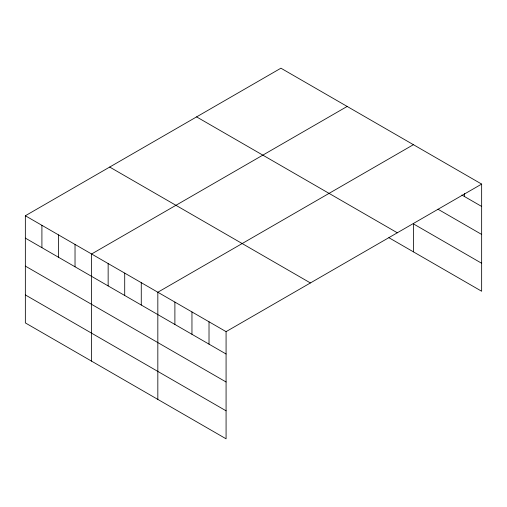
<?xml version="1.0" encoding="UTF-8"?>
<svg xmlns="http://www.w3.org/2000/svg" width="507" height="507" viewBox="0 0 507 507"><rect width="100%" height="100%" fill="white"/><g stroke="black" fill="none" stroke-linecap="round" stroke-linejoin="round"><path stroke-width="0.76" d="M25.35 215.754L226.078 331.641L226.078 438.802L25.35 322.915L25.35 215.754L280.922 68.198L481.65 184.085L481.65 291.246L388.894 237.694M347.162 106.445L91.59 253.994L91.59 361.155M413.401 144.685L157.829 292.241L157.829 399.402M226.078 331.641L481.65 184.085M461.858 195.018L481.65 206.444M437.972 209.214L481.65 234.43M481.65 263.266L413.401 223.86L413.401 251.846M196.583 116.889L397.311 232.783M109.689 167.057L310.417 282.95M25.35 238.113L226.078 354M25.35 266.093L226.078 381.986M25.35 294.928L226.078 410.816M464.589 193.509L464.589 196.596M209.017 321.793L209.017 344.152M191.957 311.938L191.957 334.297M174.89 302.09L174.89 324.448M141.269 282.678L141.269 305.037M124.709 273.115L124.709 295.473M108.149 263.558L108.149 285.916M75.03 244.431L75.03 266.79M58.47 234.874L58.47 257.233M41.91 225.311L41.91 247.67"/></g></svg>
